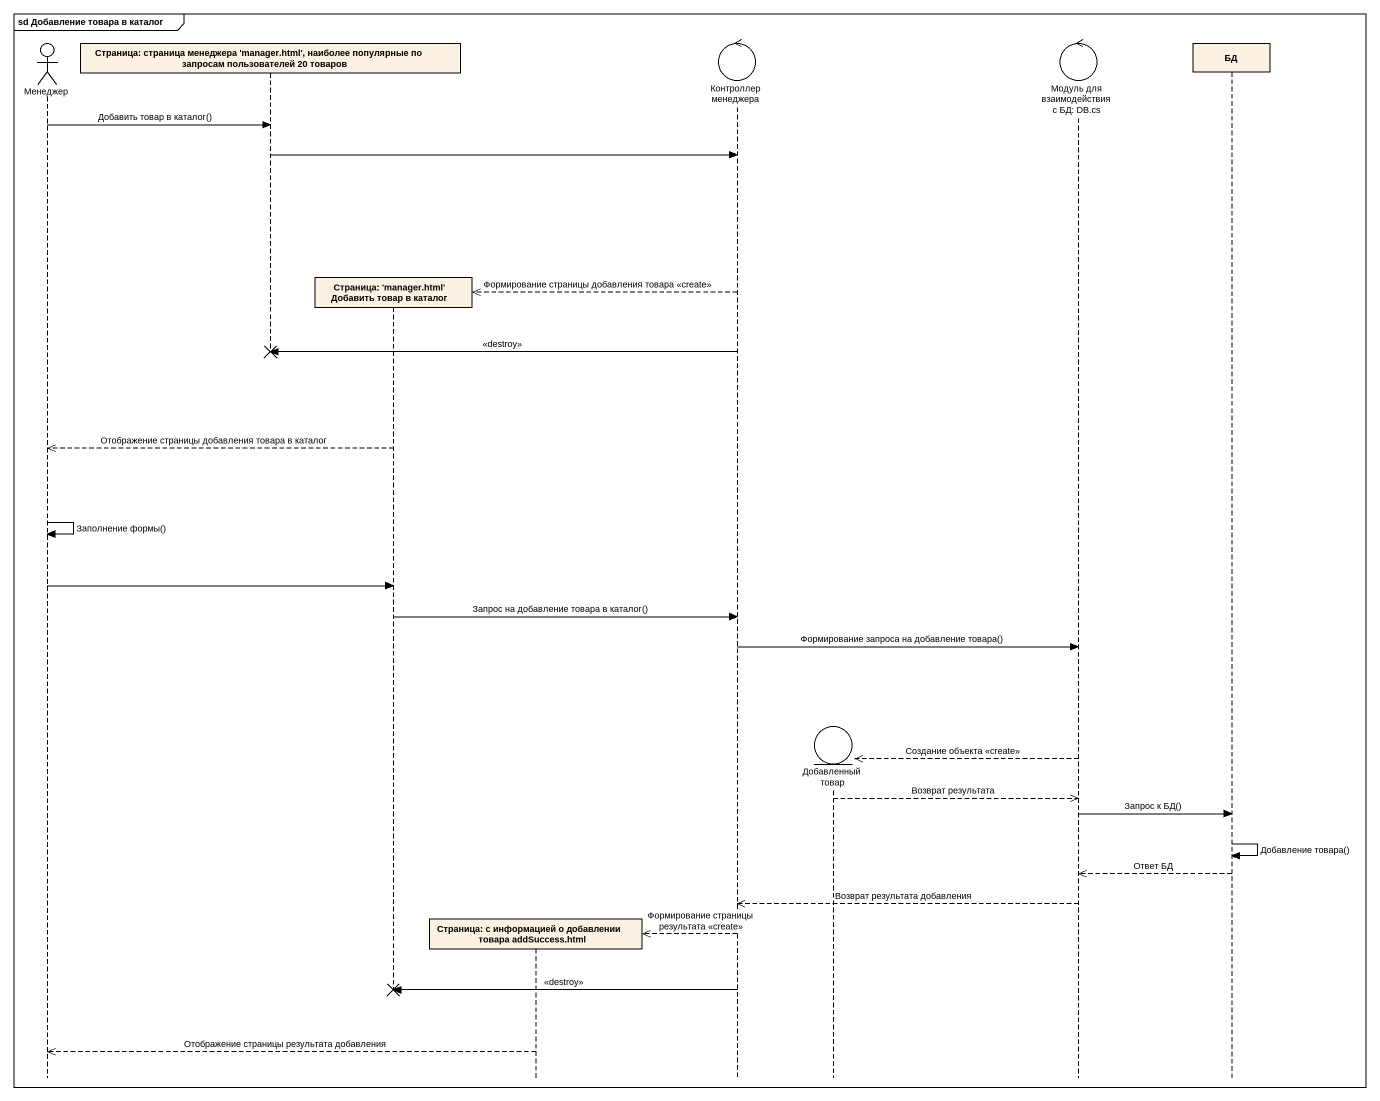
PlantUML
@startuml
mainframe sd Добавление товара в каталог
hide footbox
actor Менеджер
participant "Страница: страница менеджера 'manager.html', наиболее популярные по запросам пользователей 20 товаров" as Страница_страница_менеджера
participant "Страница: 'manager.html' Добавить товар в каталог" as Страница_manager_html
participant "Страница: с информацией о добавлении товара addSuccess.html" as Страница_с_информацией_о
control "Контроллер менеджера" as Контроллер_менеджера
entity "Добавленный товар" as Добавленный_товар
control "Модуль для взаимодействия с БД: DB.cs" as Модуль_для_взаимодействия_с
participant БД

Менеджер -> Страница_страница_менеджера : Добавить товар в каталог()
Страница_страница_менеджера -> Контроллер_менеджера
Контроллер_менеджера -->> Страница_manager_html ** : Формирование страницы добавления товара <<create>>
Контроллер_менеджера -> Страница_страница_менеджера !! : <<destroy>>
Страница_manager_html -->> Менеджер : Отображение страницы добавления товара в каталог
Менеджер -> Менеджер : Заполнение формы()
Менеджер -> Страница_manager_html
Страница_manager_html -> Контроллер_менеджера : Запрос на добавление товара в каталог()
Контроллер_менеджера -> Модуль_для_взаимодействия_с : Формирование запроса на добавление товара()
Модуль_для_взаимодействия_с -->> Добавленный_товар ** : Создание объекта <<create>>
Добавленный_товар -->> Модуль_для_взаимодействия_с : Возврат результата
Модуль_для_взаимодействия_с -> БД : Запрос к БД()
БД -> БД : Добавление товара()
БД -->> Модуль_для_взаимодействия_с : Ответ БД
Модуль_для_взаимодействия_с -->> Контроллер_менеджера : Возврат результата добавления
Контроллер_менеджера -->> Страница_с_информацией_о ** : Формирование страницы результата <<create>>
Контроллер_менеджера -> Страница_manager_html !! : <<destroy>>
Страница_с_информацией_о -->> Менеджер : Отображение страницы результата добавления
@enduml
